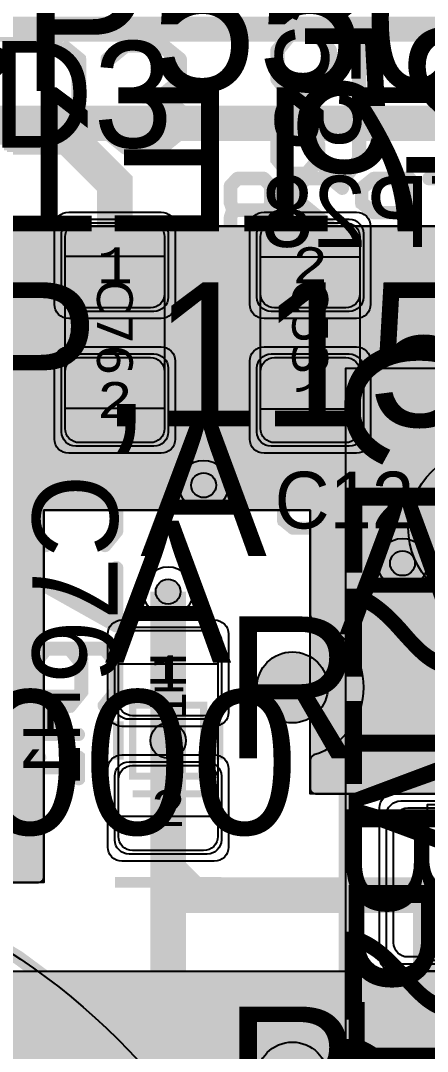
# Model space of a CAD drawing. Extents: x -98 to 119, y -207 to 98.
# Drawn here: x -12.58 to -6.85, y -40.88 to -26.35 of the extents above; entities that cross this region are included whole.
import ezdxf
from ezdxf.enums import TextEntityAlignment as Align

# ---------------------------------------------------------------- set-up
doc = ezdxf.new("R2010")
doc.units = 0
doc.header["$MEASUREMENT"] = 0
for name, color, linetype in [('ASSEMBLY_OUTLINES_BTM', 191, 'CONTINUOUS'), ('ASSEMBLY_OUTLINES_TOP', 102, 'CONTINUOUS'), ('ASSEMBLY_PART_NUMBERS_BTM', 191, 'CONTINUOUS'), ('ASSEMBLY_PART_NUMBERS_TOP', 102, 'CONTINUOUS'), ('ASSEMBLY_REF_DES_BTM', 191, 'CONTINUOUS'), ('ASSEMBLY_REF_DES_TOP', 102, 'CONTINUOUS'), ('BOARD_OUTLINE', 10, 'CONTINUOUS'), ('DRILL_DRAWING', 21, 'CONTINUOUS'), ('GENERATED_SILKSCREEN_BTM', 255, 'CONTINUOUS'), ('GENERATED_SILKSCREEN_TOP', 140, 'CONTINUOUS'), ('MANUFACTURING_OUTLINES', 10, 'CONTINUOUS'), ('MOUNTING_HOLES_LAYER_BOT17', 42, 'CONTINUOUS'), ('MOUNTING_HOLES_LAYER_TOP', 42, 'CONTINUOUS'), ('PART_PADS_SMD_BTM', 230, 'CONTINUOUS'), ('PART_PADS_SMD_TOP', 150, 'CONTINUOUS'), ('PIN_NUMBERS_BTM', 8, 'CONTINUOUS'), ('PIN_NUMBERS_TOP', 8, 'CONTINUOUS'), ('PLACEMENT_OUTLINES_BTM', 222, 'CONTINUOUS'), ('PLACEMENT_OUTLINES_TOP', 130, 'CONTINUOUS'), ('PLANE_DATA_LAYER_BOTTOM', 230, 'CONTINUOUS'), ('PLANE_SHAPES_LAYER_BOTTOM', 230, 'CONTINUOUS'), ('PLANE_SHAPES_LAYER_TOP', 150, 'CONTINUOUS'), ('ROUTE_BORDER', 151, 'CONTINUOUS'), ('SILKSCREEN_OUTLINES_BTM', 211, 'CONTINUOUS'), ('SILKSCREEN_OUTLINES_TOP', 150, 'CONTINUOUS'), ('SILKSCREEN_REF_DES_BTM', 211, 'CONTINUOUS'), ('SILKSCREEN_REF_DES_TOP', 150, 'CONTINUOUS'), ('SOLDERMASK_PADS_BTM', 12, 'CONTINUOUS'), ('SOLDERMASK_PADS_TOP', 180, 'CONTINUOUS'), ('SOLDERPASTE_PADS_BTM', 12, 'CONTINUOUS'), ('SOLDERPASTE_PADS_TOP', 180, 'CONTINUOUS'), ('TRACES_LAYER_BOTTOM', 230, 'CONTINUOUS'), ('TRACES_LAYER_TOP', 150, 'CONTINUOUS'), ('VIA_HOLES_LAYER_BOTTOM', 30, 'CONTINUOUS'), ('VIA_HOLES_LAYER_TOP', 30, 'CONTINUOUS'), ('VIA_PADS_LAYER_BOTTOM', 230, 'CONTINUOUS'), ('VIA_PADS_LAYER_TOP', 150, 'CONTINUOUS')]:
    doc.layers.add(name, color=color, linetype=linetype)
doc.styles.add('COURIER_NEW', font='COUR.TTF')
doc.styles.add('VERDANA', font='verdana.TTF')
doc.styles.add('VERIBEST_GERBER_0', font='txt')

msp = doc.modelspace()

# ---------------------------------------------------------------- hatches: boundary and pattern name
at = {"layer": 'ASSEMBLY_OUTLINES_BTM'}
h = msp.add_hatch(color=256, dxfattribs=at)
edge = h.paths.add_edge_path()
edge.add_arc((-10.5, -36.5), 0.25, 0, 360)
at = {"layer": 'MOUNTING_HOLES_LAYER_BOT17'}
h = msp.add_hatch(color=256, dxfattribs=at)
edge = h.paths.add_edge_path()
edge.add_arc((-8.75, -35.75), 0.5, 0, 360)
h = msp.add_hatch(color=256, dxfattribs=at)
edge = h.paths.add_edge_path()
edge.add_arc((-8.75, -41.25), 0.5, 0, 360)
at = {"layer": 'MOUNTING_HOLES_LAYER_TOP'}
h = msp.add_hatch(color=256, dxfattribs=at)
edge = h.paths.add_edge_path()
edge.add_arc((-8.75, -35.75), 0.5, 0, 360)
h = msp.add_hatch(color=256, dxfattribs=at)
edge = h.paths.add_edge_path()
edge.add_arc((-8.75, -41.25), 0.5, 0, 360)
at = {"layer": 'PLANE_DATA_LAYER_BOTTOM'}
h = msp.add_hatch(color=256, dxfattribs=at)
h.paths.add_polyline_path([(-96.5, 0, -1), (96.5, 0, -1)], flags=0)
h.paths.add_polyline_path([(92.251979, -7.43598, 0.726988162), (92.479659, -3.637852, -0.308609791), (92.431259, -3.566904, -0.009635255), (92.431316, -3.563968, 0.009635011), (92.5, -0.000006), (92.5, 0.000001, 0.053325255), (90.407665, 19.562826, -0.053326925), (90.405941, 19.578942), (90.405941, 19.578943, -0.238217909), (90.436919, 19.640273, 0.661755037), (89.584154, 23.221888, -0.295297583), (89.523137, 23.277841, 0.022401018), (87.08146, 31.194059, -0.086206302), (87.076996, 31.219756), (87.076996, 31.219757, -0.210183909), (87.101696, 31.275919, 0.679382507), (85.774921, 34.749845, -0.301864993), (85.705267, 34.797373, 0.047915829), (77.514669, 50.475005, -0.145307444), (77.502324, 50.516585, -0.123988701), (77.511414, 50.552678, 0.606608991), (75.516892, 53.486368, -0.274238992), (75.44586, 53.517962, 0.021523084), (70.565432, 59.806101, -0.177595235), (70.547363, 59.855368), (70.547363, 59.855369, -0.111833303), (70.5548, 59.888203, 0.661755452), (68.116894, 62.64715, -0.295297373), (68.036725, 62.667806, 0.05833458), (51.722715, 76.687749, -0.249337829), (51.689123, 76.750923), (51.689123, 76.750924, -0.060759886), (51.691357, 76.76924, 0.714966399), (48.509213, 78.818582, -0.314871124), (48.42205, 78.81342, 0.022806677), (41.042088, 82.896302, -0.285136953), (40.999698, 82.964591), (40.999698, 82.964596, -0.004247023), (40.999709, 82.965891, 0.647046608), (37.697353, 84.5176, -0.289754858), (37.616734, 84.505806, 0.052943541), (19.031563, 90.52099, -0.30833592), (18.972104, 90.582877, 0.696982245), (15.284156, 91.27756, -0.308339612), (15.206255, 91.241547, 0.022370691), (6.993138, 92.235275, -0.315204372), (6.925536, 92.290658, 0.715888063), (3.14462, 92.496703, -0.315205261), (3.0714, 92.448994, 0.063468058), (-20.215283, 90.264015, -0.320142253), (-20.296827, 90.298428, 0.72963938), (-23.995319, 89.386755, -0.320144031), (-24.051528, 89.318386, 0.018663537), (-30.645576, 87.275991, -0.309865735), (-30.72878, 87.298418, 0.701170836), (-34.249879, 85.978007, -0.002752694), (-34.249874, 85.977168, -0.30685575), (-34.29782, 85.9064, 0.04916641), (-50.410548, 77.556603, -0.32354836), (-50.499711, 77.561018, 0.739212756), (-53.660594, 75.408706, -0.075169868), (-53.657188, 75.386179), (-53.657188, 75.386178, -0.242479425), (-53.68916, 75.324127, 0.019967737), (-59.527063, 70.80098, -0.298487087), (-59.610009, 70.791065, 0.556724412), (-62.5, 69), (-62.5, 68.999999, 0.082708518), (-62.392031, 68.351756, -0.298487573), (-62.412702, 68.270818, 0.067186589), (-78.279974, 49.27977, -0.277817809), (-78.350169, 49.24438, 0.436350868), (-80.5, 47.25), (-80.5, 47.249999, 0.141466326), (-80.192238, 46.184011, -0.141465884), (-80.180512, 46.143397), (-80.180512, 46.143396, -0.131190735), (-80.190652, 46.105416, 0.019294819), (-83.506407, 39.786053, -0.312206796), (-83.581614, 39.742899, 0.439123468), (-85.75, 37.75, 0.204829615), (-85.131688, 36.303992, -0.204830708), (-85.10813, 36.248899), (-85.10813, 36.248898, -0.100919006), (-85.114214, 36.219062, 0.048097759), (-90.466303, 19.289839, -0.314870423), (-90.530154, 19.230281, 0.714965653), (-91.24073, 15.512631, -0.269378312), (-91.202277, 15.446437), (-91.202277, 15.446436, -0.041929831), (-91.203345, 15.433723, 0.018841331), (-92.106444, 8.523669, -0.32827121), (-92.166453, 8.456161, 0.354028014), (-93.75, 6.5), (-93.75, 6.499999, 0.314708299), (-92.438077, 4.622088, -0.31470689), (-92.388093, 4.55054), (-92.388093, 4.550537, -0.012285748), (-92.388185, 4.546794, 0.012294179), (-92.5, 0.00001), (-92.5, -0.000004, 0.052933393), (-90.438132, -19.421494, -0.329408644), (-90.475468, -19.504015, 0.27173254), (-91.5, -21.25, 0.401597711), (-89.586502, -23.248128, -0.329404507), (-89.516056, -23.305059, 0.021307354), (-87.207653, -30.839509, -0.322177334), (-87.232533, -30.924924, 0.230665932), (-88, -32.499999), (-88, -32.5, 0.431495031), (-85.882787, -34.496562, -0.3221788), (-85.807634, -34.544174, 0.048016175), (-77.643233, -50.277018, -0.303878783), (-77.644537, -50.3618, 0.152518996), (-78, -51.499999), (-78, -51.5, 0.481982915), (-75.552374, -53.449264, -0.303883418), (-75.473145, -53.479475, 0.021991255), (-70.483925, -59.90214, -0.318621499), (-70.47622, -59.989968, 0.725399056), (-67.952631, -62.834176, -0.318624212), (-67.866344, -62.852281, 0.062392529), (-50.265124, -77.650932, -0.254356234), (-50.230332, -77.714899), (-50.230332, -77.7149, -0.034453173), (-50.231054, -77.725364, 0.034451935), (-50.25, -78), (-50.25, -78.000001, 0.603308224), (-47.119729, -79.649997, -0.291362646), (-47.037917, -79.64725, 0.02294124), (-39.54278, -83.621879, -0.290012797), (-39.499155, -83.690765), (-39.499155, -83.690766, -0.007130353), (-39.499186, -83.692939, 0.007132964), (-39.5, -83.749994), (-39.5, -83.75, 0.658082965), (-36.126004, -85.203319, -0.297762979), (-36.043963, -85.188513, 0.049016344), (-18.771876, -90.575199, -0.301861306), (-18.712566, -90.635139, 0.679381768), (-15.056336, -91.31372, -0.301864385), (-14.979467, -91.279054, 0.021749122), (-6.993138, -92.235275, -0.315204372), (-6.925536, -92.290658, 0.715888063), (-3.14462, -92.496703, -0.315205261), (-3.0714, -92.448994, 0.06250827), (19.869968, -90.340657, -0.345566403), (19.954737, -90.381493, 0.794356815), (23.75, -89.500001), (23.75, -89.499973, 0.005086864), (23.749586, -89.459281, -0.345588489), (23.806159, -89.384097, 0.021469451), (31.383958, -87.013201, -0.314446926), (31.468175, -87.035889, 0.700130836), (35, -85.75), (35, -85.749988, 0.009099261), (34.998675, -85.677212, -0.009057228), (34.998625, -85.674452), (34.998625, -85.674439, -0.304472205), (35.045955, -85.60392, 0.047985464), (50.721249, -77.353765, -0.31444166), (50.808431, -77.356288, 0.616218308), (54, -75.75), (54, -75.749999, 0.067758174), (53.927211, -75.215343, -0.067753523), (53.924438, -75.194974), (53.924438, -75.194973, -0.241537288), (53.95619, -75.13308, 0.022365821), (60.452055, -70.01285, -0.313111549), (60.538488, -70.003709, 0.710095351), (63.344013, -67.475653, -0.099717589), (63.33807, -67.446151), (63.33807, -67.44615, -0.206928064), (63.362073, -67.390635, 0.058205552), (77.187807, -50.973449, -0.317486674), (77.269693, -50.94147, 0.722224143), (79.294241, -47.729048, -0.173873661), (79.276877, -47.680625, -0.136094565), (79.287761, -47.641379, 0.020523482), (82.926938, -40.980152, -0.353003204), (83.013777, -40.939997, 0.48811211), (85.5, -39), (85.5, -38.999999, 0.240073604), (84.675602, -37.381988, -0.240072951), (84.644192, -37.320342), (84.644192, -37.320341, -0.104105615), (84.650658, -37.289623, 0.050546739), (90.411157, -19.546683, -0.32146983), (90.476988, -19.487077, 0.38127918), (92.25, -17.5, 0.275143701), (91.203224, -15.741772, -0.275142487), (91.163342, -15.674784), (91.163342, -15.674783, -0.042554947), (91.164442, -15.661882, 0.022235783), (92.195155, -7.50356, -0.319196338)], flags=0)
msp.add_hatch(color=256, dxfattribs=at).paths.add_polyline_path([(18.5, -29.3262, 0.414213562), (18.4238, -29.25), (-0.95317, -29.250001, 0.362540638), (-1.028145, -29.31259, -0.747149541), (-4.365037, -29.673911, 0.557433681), (-4.49304, -29.653461, -0.586419781), (-6.202958, -29.303104, 0.326635219), (-6.275573, -29.250001), (-21.46844, -29.250002, 0.198913366), (-21.522322, -29.27232), (-23.72768, -31.477678, 0.198909956), (-23.749998, -31.531559), (-23.749998, -31.53156), (-23.75, -33.1738, 0.414213562), (-23.6738, -33.25), (-21.250008, -33.25, -0.414213562), (-21.25, -33.250008), (-21.25, -38.4238, 0.414213562), (-21.1738, -38.5), (-12.3262, -38.5, 0.414213562), (-12.25, -38.4238), (-12.25, -33.250008, -0.414213562), (-12.249992, -33.25), (-8.500008, -33.25, -0.414213562), (-8.5, -33.250008), (-8.5, -34.724427, 0.326636149), (-8.446896, -34.797042, -0.326637219), (-7.75, -35.749999), (-7.75, -35.75), (-7.75, -35.750001, -0.326637219), (-8.446896, -36.702958, 0.326636149), (-8.5, -36.775573), (-8.5, -37.1738, 0.414213562), (-8.4238, -37.25), (-1.5762, -37.25, 0.414213562), (-1.5, -37.1738), (-1.5, -32.63867), (-1.5, -32.638669, 0.198909956), (-1.522318, -32.584788), (-1.603313, -32.503793, 0.138572885), (-1.639481, -32.483563, -0.347051128), (-2.1, -31.900001), (-2.1, -31.9, -0.381511378), (-1.567613, -31.303822, 0.381510988), (-1.5, -31.228107), (-1.5, -31.000008, -0.414213562), (-1.499992, -31), (18.4238, -31, 0.414213562), (18.5, -30.9238)], flags=0)
h = msp.add_hatch(color=256, dxfattribs=at)
h.paths.add_polyline_path([(-2.75, -45.1738, -0.414213562), (-2.8262, -45.25), (-22.1738, -45.25, -0.414213562), (-22.25, -45.1738), (-22.25, -40.500008, 0.414213562), (-22.250008, -40.5), (-33.1738, -40.5, -0.414213562), (-33.25, -40.4238), (-33.25, -38.250008, 0.414213562), (-33.250008, -38.25), (-36.6738, -38.25, -0.414213562), (-36.75, -38.1738), (-36.75, -33.0762, -0.414213562), (-36.6738, -33), (-27.8262, -33, -0.414213562), (-27.75, -33.0762), (-27.75, -39.749992, 0.414213562), (-27.749992, -39.75), (-19.25, -39.750001), (-9.75, -39.750002), (-4.28156, -39.750002, -0.198913366), (-4.227678, -39.77232), (-2.772318, -41.22768, -0.198909956), (-2.75, -41.281561)], flags=0)
h.paths.add_polyline_path([(-34.15, -36.5, 0.414213562), (-33.25, -35.6), (-33.25, -34.4, 0.414213562), (-34.15, -33.5), (-35.35, -33.5, 0.414213562), (-36.25, -34.4), (-36.25, -35.6, 0.414213562), (-35.35, -36.5)], flags=0)
h.paths.add_polyline_path([(-17.15, -45, 0.414213562), (-16.25, -44.1), (-16.25, -42.9, 0.414213562), (-17.15, -42), (-18.35, -42, 0.414213562), (-19.25, -42.9), (-19.25, -44.1, 0.414213562), (-18.35, -45)], flags=0)
h.paths.add_polyline_path([(-9.75, -41.25, -1), (-7.75, -41.25, -1)], flags=0)
h.paths.add_polyline_path([(-6.71, -41.71, -1), (-3.61, -41.71, -1)], flags=0)
at = {"layer": 'PLANE_SHAPES_LAYER_BOTTOM'}
h = msp.add_hatch(color=256, dxfattribs=at)
h.paths.add_polyline_path([(-96.5, 0, -1), (96.5, 0, -1)], flags=0)
h.paths.add_polyline_path([(-92.5, 0, -1), (92.5, 0, -1)], flags=0)
for points in [[(18.5, -31), (-1.5, -31), (-1.5, -37.25), (-8.5, -37.25), (-8.5, -33.25), (-12.25, -33.25), (-12.25, -38.5), (-21.25, -38.5), (-21.25, -33.25), (-23.75, -33.25), (-23.75, -31.5), (-21.5, -29.25), (18.5, -29.25)], [(-2.75, -45.25), (-22.25, -45.25), (-22.25, -39.75), (-4.25, -39.75), (-2.75, -41.25)]]:
    msp.add_hatch(color=256, dxfattribs=at).paths.add_polyline_path(points, flags=0)
at = {"layer": 'PLANE_SHAPES_LAYER_TOP'}
h = msp.add_hatch(color=256, dxfattribs=at)
h.paths.add_polyline_path([(-96.31345, 0, -1), (96.81345, 0, -1)], flags=0)
h.paths.add_polyline_path([(-92.25, 0, -1), (92.75, 0, -1)], flags=0)
at = {"layer": 'VIA_HOLES_LAYER_BOTTOM'}
h = msp.add_hatch(color=256, dxfattribs=at)
edge = h.paths.add_edge_path()
edge.add_arc((-10, -32.9), 0.175, 0, 360)
h = msp.add_hatch(color=256, dxfattribs=at)
edge = h.paths.add_edge_path()
edge.add_arc((-7.2, -34), 0.175, 0, 360)
h = msp.add_hatch(color=256, dxfattribs=at)
edge = h.paths.add_edge_path()
edge.add_arc((-10.5, -34.4), 0.175, 0, 360)
at = {"layer": 'VIA_HOLES_LAYER_TOP'}
h = msp.add_hatch(color=256, dxfattribs=at)
edge = h.paths.add_edge_path()
edge.add_arc((-10, -32.9), 0.175, 0, 360)
h = msp.add_hatch(color=256, dxfattribs=at)
edge = h.paths.add_edge_path()
edge.add_arc((-7.2, -34), 0.175, 0, 360)
h = msp.add_hatch(color=256, dxfattribs=at)
edge = h.paths.add_edge_path()
edge.add_arc((-10.5, -34.4), 0.175, 0, 360)

# ---------------------------------------------------------------- linework, layer by layer
at = {"layer": 'ASSEMBLY_OUTLINES_BTM'}
for points, const_width in [([(-8, -57.25), (-8, -31.25), (18, -31.25), (18, -57.25)], 0.2), ([(-11, -37), (-11, -36), (-10, -36), (-10, -37)], 0.1)]:
    msp.add_lwpolyline(points, close=True, dxfattribs=dict(at, const_width=const_width))
msp.add_lwpolyline([(-11.2, -37.57), (-11.2, -35.42), (-9.8, -35.42), (-9.8, -37.57)], close=True, dxfattribs=at)
at = {"layer": 'ASSEMBLY_OUTLINES_BTM', "const_width": 0.1}
msp.add_lwpolyline([(-11, -37.25), (-10, -37.25)], dxfattribs=at)
at = {"layer": 'ASSEMBLY_OUTLINES_BTM', "const_width": 0.2}
msp.add_lwpolyline([(-27, -47.25, -1), (-8.5, -47.25, -1)], format="xyb", close=True, dxfattribs=at)
at = {"layer": 'ASSEMBLY_OUTLINES_BTM'}
for centre, radius in [((-6, -33.5), 1.118034), ((-10.5, -36.5), 0.25)]:
    msp.add_circle(centre, radius, dxfattribs=at)
at = {"layer": 'ASSEMBLY_OUTLINES_TOP'}
for points in [[(-11.95, -31.82), (-11.95, -29.67), (-10.55, -29.67), (-10.55, -31.82)], [(-9.2, -31.83), (-9.2, -29.68), (-7.8, -29.68), (-7.8, -31.83)], [(-6.85, -39.6), (-6.85, -37.4), (-1.65, -37.4), (-1.65, -39.6)]]:
    msp.add_lwpolyline(points, close=True, dxfattribs=at)
at = {"layer": 'BOARD_OUTLINE', "const_width": 0.1}
msp.add_lwpolyline([(-97.5, 0, -1), (97.5, 0, -1)], format="xyb", close=True, dxfattribs=at)
at = {"layer": 'GENERATED_SILKSCREEN_BTM', "const_width": 0.15}
for points in [[(-9.6405, -28.926), (-9.6085, -29.022), (-9.6405, -29.118), (-9.6405, -29.121), (-9.6415, -29.125), (-9.6415, -29.434), (-9.6415, -29.437), (-9.6405, -29.44), (-9.6395, -29.444), (-9.6355, -29.448), (-9.5355, -29.551), (-9.5305, -29.555), (-9.5255, -29.556), (-9.5215, -29.557), (-9.1545, -29.557), (-9.1515, -29.557), (-9.1485, -29.556), (-9.1445, -29.555), (-9.1405, -29.551), (-9.0405, -29.448), (-9.0355, -29.444), (-9.0345, -29.44), (-9.0345, -29.434), (-9.0345, -29.125), (-9.0345, -29.121), (-9.0345, -29.119), (-9.0355, -29.118), (-9.0675, -29.022), (-9.0355, -28.926), (-9.0345, -28.925), (-9.0345, -28.919), (-9.0345, -28.679), (-9.0345, -28.675), (-9.0355, -28.67), (-9.0405, -28.665), (-9.1405, -28.562), (-9.1445, -28.559), (-9.1485, -28.558), (-9.1515, -28.557), (-9.1545, -28.557), (-9.5215, -28.557), (-9.5255, -28.558), (-9.5305, -28.559), (-9.5355, -28.562), (-9.6355, -28.665), (-9.6395, -28.671), (-9.6405, -28.675), (-9.6415, -28.679), (-9.6415, -28.919), (-9.6415, -28.923), (-9.6405, -28.925), (-9.6405, -28.926)], [(-9.0745, -28.69), (-9.0745, -28.917), (-9.1015, -29.003), (-9.5725, -29.003), (-9.6015, -28.917), (-9.6015, -28.69), (-9.5125, -28.598), (-9.1645, -28.598), (-9.0745, -28.69)], [(-8.5635, -28.561), (-8.7315, -28.698), (-8.7345, -28.703), (-8.7355, -28.707), (-8.7375, -28.71), (-8.7385, -28.714), (-8.7385, -28.851), (-8.7375, -28.855), (-8.7355, -28.861), (-8.7345, -28.866), (-8.7315, -28.868), (-8.0655, -29.409), (-8.0655, -29.516), (-8.7185, -29.516), (-8.7255, -29.518), (-8.7315, -29.522), (-8.7345, -29.529), (-8.7355, -29.537), (-8.7345, -29.544), (-8.7315, -29.551), (-8.7255, -29.555), (-8.7185, -29.557), (-8.0445, -29.557), (-8.0365, -29.555), (-8.0315, -29.55), (-8.0265, -29.545), (-8.0245, -29.537), (-8.0245, -29.4), (-8.0255, -29.397), (-8.0275, -29.39), (-8.0295, -29.387), (-8.0305, -29.385), (-8.0335, -29.383), (-8.6985, -28.841), (-8.6985, -28.724), (-8.5425, -28.598), (-8.2195, -28.598), (-8.0565, -28.731), (-8.0495, -28.733), (-8.0425, -28.732), (-8.0365, -28.729), (-8.0315, -28.723), (-8.0285, -28.717), (-8.0275, -28.71), (-8.0285, -28.703), (-8.0305, -28.7), (-8.0335, -28.698), (-8.2015, -28.561), (-8.2055, -28.56), (-8.2075, -28.559), (-8.2095, -28.558), (-8.2135, -28.557), (-8.5505, -28.557), (-8.5545, -28.558), (-8.5565, -28.559), (-8.5595, -28.56), (-8.5635, -28.561)], [(-7.7875, -28.937), (-7.7905, -28.935), (-7.7915, -28.93), (-7.7935, -28.925), (-7.7945, -28.92), (-7.7945, -28.714), (-7.7935, -28.709), (-7.7915, -28.706), (-7.7915, -28.703), (-7.7905, -28.702), (-7.7885, -28.701), (-7.7875, -28.699), (-7.6175, -28.561), (-7.6125, -28.559), (-7.6085, -28.558), (-7.6045, -28.557), (-7.1005, -28.557), (-7.0915, -28.559), (-7.0855, -28.564), (-7.0805, -28.57), (-7.0785, -28.577), (-7.0785, -29.537), (-7.0805, -29.545), (-7.0855, -29.55), (-7.0915, -29.553), (-7.0985, -29.554), (-7.1065, -29.553), (-7.1135, -29.55), (-7.1185, -29.545), (-7.1205, -29.537), (-7.1205, -29.077), (-7.6045, -29.077), (-7.6115, -29.076), (-7.6135, -29.075), (-7.6155, -29.075), (-7.6175, -29.074), (-7.7875, -28.937)], [(-7.1205, -28.598), (-7.5985, -28.598), (-7.7545, -28.724), (-7.7545, -28.91), (-7.5985, -29.037), (-7.1205, -29.037), (-7.1205, -28.598)], [(-6.5115, -28.598), (-6.8285, -28.598), (-6.8355, -28.596), (-6.8415, -28.592), (-6.8445, -28.585), (-6.8455, -28.578), (-6.8445, -28.57), (-6.8415, -28.563), (-6.8355, -28.558), (-6.8285, -28.557), (-6.1535, -28.557)], [(-9.0745, -29.129), (-9.0745, -29.425), (-9.1645, -29.516), (-9.5125, -29.516), (-9.6015, -29.425), (-9.6015, -29.129), (-9.5725, -29.043), (-9.1015, -29.043), (-9.0745, -29.129)], [(-11.7592, -35.8576), (-11.7528, -35.8592), (-11.7488, -35.8632), (-11.7464, -35.868), (-11.7456, -35.8736), (-11.7464, -35.88), (-11.7488, -35.8856), (-11.7528, -35.8896), (-11.7592, -35.8912), (-12.1272, -35.8912), (-12.1272, -36.3976), (-11.7592, -36.3976), (-11.7528, -36.3984), (-11.7488, -36.4024), (-11.7464, -36.408), (-11.7456, -36.4136), (-11.7464, -36.4192), (-11.7488, -36.424), (-11.7528, -36.428), (-11.7592, -36.4296), (-12.5272, -36.4296), (-12.5328, -36.428), (-12.5376, -36.424), (-12.54, -36.4192), (-12.5408, -36.4136), (-12.54, -36.408), (-12.5376, -36.4024), (-12.5328, -36.3984), (-12.5272, -36.3976), (-12.1592, -36.3976), (-12.1592, -35.8912), (-12.5272, -35.8912), (-12.5328, -35.8896), (-12.5376, -35.8856), (-12.54, -35.88), (-12.5408, -35.8736), (-12.54, -35.868), (-12.5376, -35.8632), (-12.5328, -35.8592), (-12.5272, -35.8576), (-11.7592, -35.8576)], [(-11.776, -36.7296), (-11.7744, -36.7232), (-11.7712, -36.72), (-11.7656, -36.7176), (-11.7592, -36.7168), (-11.7536, -36.7176), (-11.748, -36.72), (-11.744, -36.7232), (-11.7432, -36.7296), (-11.7432, -37.0416), (-11.744, -37.0472), (-11.748, -37.052), (-11.7536, -37.0544), (-11.7592, -37.0552), (-11.7656, -37.0544), (-11.7712, -37.052), (-11.7744, -37.0472), (-11.776, -37.0416), (-11.776, -36.9008), (-12.5272, -36.9008), (-12.5328, -36.9), (-12.5368, -36.8976), (-12.5392, -36.8936), (-12.54, -36.888), (-12.5408, -36.884), (-12.5408, -36.88), (-12.5392, -36.8768), (-12.536, -36.8736), (-12.3168, -36.7176), (-12.3112, -36.7152), (-12.3056, -36.7152), (-12.3008, -36.7176), (-12.2968, -36.7216), (-12.2936, -36.7264), (-12.292, -36.732), (-12.292, -36.7352), (-12.2936, -36.7376), (-12.2952, -36.74), (-12.2976, -36.7416), (-12.4768, -36.8696), (-11.776, -36.8696), (-11.776, -36.7296)], [(-11.25, -38.5), (-9.75, -38.5)]]:
    msp.add_lwpolyline(points, dxfattribs=at)
msp.add_lwpolyline([(-8, -57.25), (-8, -31.25), (18, -31.25), (18, -57.25)], close=True, dxfattribs=at)
for points in [[(-11.199995, -36.769508, 0.000011097), (-11.200005, -36.769515), (-11.200005, -36.230485, 0.000011097), (-11.199995, -36.230492), (-11.199995, -36.769508)], [(-9.799995, -36.769515, 0.000011097), (-9.800005, -36.769508), (-9.800005, -36.230492, 0.000011097), (-9.799995, -36.230485), (-9.799995, -36.769515)], [(-8.499995, -47.25, -2.162883859), (-19.237352, -38.120357, 0.000468116), (-19.236565, -38.120239, 14.885662124), (-16.763039, -38.052809, 0.000008979), (-16.763026, -38.052801, -0.383237831), (-8.499995, -47.25)]]:
    msp.add_lwpolyline(points, format="xyb", dxfattribs=at)
at = {"layer": 'GENERATED_SILKSCREEN_TOP', "const_width": 0.15}
for points in [[(-8.198, -26.7698), (-8.1992, -26.765), (-8.2004, -26.7614), (-8.2028, -26.7566), (-8.3348, -26.5934), (-7.8344, -26.5934), (-7.8344, -27.377), (-7.832, -27.3854), (-7.8272, -27.3926), (-7.8188, -27.3962), (-7.8104, -27.3974), (-7.8008, -27.3962), (-7.7924, -27.3926), (-7.7876, -27.3854), (-7.7852, -27.377), (-7.7852, -26.567), (-7.7876, -26.5586), (-7.7936, -26.5526), (-7.7996, -26.5454), (-7.8092, -26.543), (-8.3864, -26.543), (-8.3948, -26.5442), (-8.4008, -26.5478), (-8.4044, -26.5526), (-8.4068, -26.561), (-8.4092, -26.567), (-8.4104, -26.5718), (-8.4092, -26.5778), (-8.4056, -26.5826), (-8.246, -26.7782), (-8.246, -27.1658), (-8.3984, -27.353), (-8.7848, -27.353), (-8.9348, -27.1658), (-8.9348, -26.7782), (-8.7764, -26.5826), (-8.7728, -26.5742), (-8.7728, -26.567), (-8.7776, -26.5598), (-8.7836, -26.5526), (-8.792, -26.5478), (-8.8004, -26.5466), (-8.8052, -26.5466), (-8.8088, -26.5478), (-8.8148, -26.5538), (-8.9804, -26.7566), (-8.9828, -26.7602), (-8.9828, -26.765), (-8.9852, -26.7698), (-8.9852, -27.1742), (-8.9852, -27.1778), (-8.984, -27.179), (-8.984, -27.1802), (-8.9828, -27.1826), (-8.9828, -27.185), (-8.9804, -27.1898), (-8.8148, -27.3926), (-8.8112, -27.3962), (-8.8088, -27.3974), (-8.8016, -27.3998), (-8.7968, -27.401), (-8.3864, -27.401), (-8.3804, -27.3998), (-8.3744, -27.3974), (-8.372, -27.3974), (-8.3708, -27.3962), (-8.3684, -27.3938), (-8.366, -27.3926), (-8.2028, -27.1898), (-8.2004, -27.1838), (-8.1992, -27.1802), (-8.198, -27.1742), (-8.198, -26.7698)], [(-11.9905, -26.6715), (-11.998, -26.6685), (-12.004, -26.667), (-12.01, -26.6655), (-12.769, -26.6655)], [(-12.769, -28.1655), (-12.01, -28.1655), (-12.004, -28.1655), (-12.001, -28.164), (-11.998, -28.1625), (-11.9905, -28.1595), (-11.737, -27.954), (-11.7325, -27.948), (-11.731, -27.945), (-11.728, -27.9375), (-11.7265, -27.93), (-11.7265, -26.901), (-11.728, -26.8935), (-11.731, -26.889), (-11.731, -26.8845), (-11.7325, -26.883), (-11.7355, -26.8815), (-11.737, -26.8785), (-11.9905, -26.6715)], [(-12.736, -26.727), (-12.0205, -26.727), (-11.7865, -26.916), (-11.7865, -27.915), (-12.0205, -28.104), (-12.736, -28.104), (-12.736, -26.727)], [(-11.1145, -28.1595), (-11.368, -27.954), (-11.3755, -27.9465), (-11.377, -27.9375), (-11.3755, -27.927), (-11.3695, -27.9165), (-11.362, -27.909), (-11.353, -27.903), (-11.3425, -27.9015), (-11.332, -27.9045), (-11.0875, -28.104), (-10.603, -28.104), (-10.369, -27.915), (-10.369, -27.636), (-10.6, -27.4455), (-10.849, -27.4455), (-10.861, -27.4425), (-10.8685, -27.4365), (-10.873, -27.426), (-10.8745, -27.4155), (-10.873, -27.405), (-10.8685, -27.396), (-10.861, -27.3885), (-10.849, -27.3855), (-10.6, -27.3855), (-10.369, -27.195), (-10.369, -26.916), (-10.603, -26.727), (-11.0875, -26.727), (-11.332, -26.9265), (-11.3425, -26.9295), (-11.353, -26.928), (-11.362, -26.9235), (-11.3695, -26.9145), (-11.3755, -26.9055), (-11.377, -26.895), (-11.3755, -26.8845), (-11.368, -26.877), (-11.1145, -26.6715), (-11.11, -26.67), (-11.1055, -26.6685), (-11.104, -26.667), (-11.098, -26.6655), (-10.5925, -26.6655), (-10.585, -26.667), (-10.582, -26.6685), (-10.5775, -26.67), (-10.573, -26.6715), (-10.3195, -26.877), (-10.315, -26.8845), (-10.3135, -26.8905), (-10.3105, -26.895), (-10.309, -26.901), (-10.309, -27.21), (-10.3105, -27.2145), (-10.3135, -27.225), (-10.315, -27.2325), (-10.3195, -27.2355), (-10.54, -27.4155), (-10.3195, -27.5955), (-10.318, -27.5985), (-10.315, -27.6015), (-10.3135, -27.603), (-10.3135, -27.606), (-10.3105, -27.6165), (-10.309, -27.621), (-10.309, -27.93), (-10.3105, -27.9375), (-10.3135, -27.9435), (-10.315, -27.9495), (-10.3195, -27.954), (-10.573, -28.1595), (-10.579, -28.1625), (-10.5805, -28.164), (-10.585, -28.164), (-10.5865, -28.1655), (-10.588, -28.1655), (-10.5925, -28.1655), (-11.098, -28.1655), (-11.104, -28.164), (-11.11, -28.1625), (-11.1145, -28.1595)], [(-8.9804, -27.8906), (-8.816, -27.6878), (-8.81, -27.6818), (-8.8064, -27.6806), (-8.8028, -27.6806), (-8.7944, -27.6818), (-8.786, -27.6866), (-8.7788, -27.6926), (-8.7752, -27.6998), (-8.774, -27.7082), (-8.7764, -27.7166), (-8.936, -27.9122), (-8.936, -28.2998), (-8.7848, -28.487), (-8.5616, -28.487), (-8.4092, -28.3022), (-8.4092, -28.103), (-8.4068, -28.0934), (-8.402, -28.0874), (-8.3936, -28.0838), (-8.3852, -28.0826), (-8.3768, -28.0838), (-8.3684, -28.0874), (-8.3636, -28.0934), (-8.3612, -28.103), (-8.3612, -28.3022), (-8.2088, -28.487), (-7.9856, -28.487), (-7.8344, -28.2998), (-7.8344, -27.9122), (-7.994, -27.7166), (-7.9964, -27.7082), (-7.9952, -27.6998), (-7.9916, -27.6926), (-7.9844, -27.6866), (-7.976, -27.6818), (-7.9676, -27.6806), (-7.964, -27.6806), (-7.9604, -27.6818), (-7.9544, -27.6878), (-7.79, -27.8906), (-7.7888, -27.8942), (-7.7876, -27.8978), (-7.7864, -27.899), (-7.7852, -27.9038), (-7.7852, -28.3082), (-7.7864, -28.3142), (-7.7876, -28.3166), (-7.7888, -28.3202), (-7.79, -28.3238), (-7.9544, -28.5266), (-7.9592, -28.5302), (-7.9652, -28.5314), (-7.9688, -28.5338), (-7.9736, -28.535), (-8.2208, -28.535), (-8.2244, -28.5338), (-8.2328, -28.5314), (-8.2376, -28.5302), (-8.2412, -28.5266), (-8.3852, -28.3502), (-8.5292, -28.5266), (-8.5316, -28.5278), (-8.534, -28.5302), (-8.5352, -28.5314), (-8.5376, -28.5314), (-8.546, -28.5338), (-8.5496, -28.535), (-8.7968, -28.535), (-8.8028, -28.5338), (-8.8076, -28.5314), (-8.8124, -28.5302), (-8.816, -28.5266), (-8.9804, -28.3238), (-8.9828, -28.319), (-8.984, -28.3178), (-8.984, -28.3142), (-8.984, -28.313), (-8.9852, -28.3118), (-8.9852, -28.3082), (-8.9852, -27.9038), (-8.984, -27.899), (-8.9828, -27.8942), (-8.9804, -27.8906)], [(-8.7504, -33.5204), (-8.8848, -33.4108), (-8.8888, -33.4084), (-8.8896, -33.4052), (-8.8912, -33.402), (-8.892, -33.398), (-8.892, -32.8492), (-8.8912, -32.8452), (-8.8896, -32.842), (-8.888, -32.8404), (-8.8872, -32.8388), (-8.8856, -32.8364), (-8.7504, -32.7268), (-8.748, -32.726), (-8.7456, -32.7252), (-8.7448, -32.7244), (-8.7416, -32.7236), (-8.472, -32.7236), (-8.468, -32.7244), (-8.4664, -32.7252), (-8.464, -32.726), (-8.4616, -32.7268), (-8.3264, -32.8364), (-8.3232, -32.8404), (-8.3216, -32.8468), (-8.3224, -32.8516), (-8.324, -32.8556), (-8.3264, -32.8588), (-8.3304, -32.862), (-8.3344, -32.8644), (-8.3384, -32.8652), (-8.3424, -32.8652), (-8.3456, -32.8628), (-8.4776, -32.7564), (-8.736, -32.7564), (-8.8592, -32.8572), (-8.8592, -33.39), (-8.736, -33.4908), (-8.4776, -33.4908), (-8.3456, -33.3844), (-8.3424, -33.3828), (-8.3384, -33.382), (-8.3344, -33.3828), (-8.3304, -33.3852), (-8.3264, -33.3884), (-8.324, -33.3924), (-8.3224, -33.3972), (-8.3216, -33.402), (-8.3232, -33.4068), (-8.3264, -33.4108), (-8.4616, -33.5204), (-8.4648, -33.522), (-8.4656, -33.5228), (-8.468, -33.5228), (-8.4688, -33.5236), (-8.4696, -33.5236), (-8.472, -33.5236), (-8.7416, -33.5236), (-8.7448, -33.5228), (-8.748, -33.522), (-8.7504, -33.5204)], [(-8.0224, -33.4908), (-8.0288, -33.4924), (-8.032, -33.4956), (-8.0344, -33.5012), (-8.0352, -33.5076), (-8.0344, -33.5132), (-8.032, -33.5188), (-8.0288, -33.5228), (-8.0224, -33.5236), (-7.7104, -33.5236), (-7.7048, -33.5228), (-7.7, -33.5188), (-7.6976, -33.5132), (-7.6968, -33.5076), (-7.6976, -33.5012), (-7.7, -33.4956), (-7.7048, -33.4924), (-7.7104, -33.4908), (-7.8512, -33.4908), (-7.8512, -32.7396), (-7.852, -32.734), (-7.8544, -32.73), (-7.8584, -32.7276), (-7.864, -32.7268), (-7.868, -32.726), (-7.872, -32.726), (-7.8752, -32.7276), (-7.8784, -32.7308), (-8.0344, -32.95), (-8.0368, -32.9556), (-8.0368, -32.9612), (-8.0344, -32.966), (-8.0304, -32.97), (-8.0256, -32.9732), (-8.02, -32.9748), (-8.0168, -32.9748), (-8.0144, -32.974), (-8.0104, -32.9692), (-7.8824, -32.79), (-7.8824, -33.4908), (-8.0224, -33.4908)], [(-6.9784, -32.7268), (-6.844, -32.8364), (-6.8416, -32.8404), (-6.8408, -32.8436), (-6.8392, -32.846), (-6.8384, -32.8492), (-6.8384, -32.9588), (-6.8392, -32.962), (-6.8408, -32.9668), (-6.8416, -32.9708), (-6.844, -32.9724), (-7.3768, -33.4052), (-7.3768, -33.4908), (-6.8544, -33.4908), (-6.8488, -33.4924), (-6.844, -33.4956), (-6.8416, -33.5012), (-6.8408, -33.5076), (-6.8416, -33.5132), (-6.844, -33.5188), (-6.8488, -33.522), (-6.8544, -33.5236), (-7.3936, -33.5236), (-7.4, -33.522), (-7.404, -33.518), (-7.408, -33.514), (-7.4096, -33.5076), (-7.4096, -33.398), (-7.4088, -33.3956), (-7.4072, -33.39), (-7.4056, -33.3876), (-7.404, -33.386), (-7.4024, -33.3844), (-6.8704, -32.9508), (-6.8704, -32.8572), (-6.9952, -32.7564), (-7.2536, -32.7564), (-7.384, -32.8628), (-7.3896, -32.8644), (-7.3952, -32.8636), (-7.4, -32.8612), (-7.4032, -32.8564), (-7.4064, -32.8516), (-7.4072, -32.846), (-7.4072, -32.8428), (-7.4064, -32.8404), (-7.4024, -32.8364), (-7.268, -32.7268), (-7.2648, -32.726), (-7.2624, -32.7252), (-7.2616, -32.7244), (-7.2584, -32.7236), (-6.9888, -32.7236), (-6.9856, -32.7244), (-6.9848, -32.7244), (-6.984, -32.7252), (-6.9816, -32.726), (-6.9784, -32.7268)], [(-12.4004, -33.125), (-12.236, -32.9234), (-12.2324, -32.9174), (-12.2276, -32.9162), (-12.2228, -32.9138), (-12.2168, -32.9126), (-11.3936, -32.9126), (-11.3876, -32.9138), (-11.3828, -32.9162), (-11.3792, -32.9186), (-11.378, -32.9198), (-11.3744, -32.9234), (-11.21, -33.125), (-11.2088, -33.1286), (-11.2076, -33.1322), (-11.2064, -33.1334), (-11.2052, -33.1382), (-11.2052, -33.5426), (-11.2064, -33.5486), (-11.2076, -33.551), (-11.2088, -33.5546), (-11.21, -33.5582), (-11.3744, -33.761), (-11.3804, -33.7658), (-11.39, -33.7682), (-11.396, -33.767), (-11.402, -33.7646), (-11.408, -33.761), (-11.4128, -33.755), (-11.4164, -33.749), (-11.4176, -33.743), (-11.4176, -33.737), (-11.414, -33.7322), (-11.2544, -33.5342), (-11.2544, -33.1466), (-11.4056, -32.9618), (-12.2048, -32.9618), (-12.356, -33.1466), (-12.356, -33.5342), (-12.1964, -33.7322), (-12.1928, -33.737), (-12.1928, -33.743), (-12.194, -33.749), (-12.1976, -33.755), (-12.2024, -33.761), (-12.2084, -33.7646), (-12.2144, -33.767), (-12.2228, -33.7682), (-12.23, -33.7658), (-12.236, -33.761), (-12.4004, -33.5582), (-12.4028, -33.5534), (-12.404, -33.5522), (-12.404, -33.5486), (-12.404, -33.5474), (-12.4052, -33.5462), (-12.4052, -33.5426), (-12.4052, -33.1382), (-12.404, -33.1334), (-12.4028, -33.1286), (-12.4004, -33.125)], [(-12.3692, -34.2098), (-12.3776, -34.2074), (-12.386, -34.2086), (-12.3932, -34.2146), (-12.398, -34.2206), (-12.4004, -34.229), (-12.4016, -34.2374), (-12.398, -34.2446), (-12.392, -34.2506), (-11.2412, -34.8974), (-11.2352, -34.8998), (-11.2304, -34.8998), (-11.2256, -34.8998), (-11.2208, -34.8974), (-11.2136, -34.8938), (-11.2088, -34.889), (-11.2064, -34.883), (-11.2052, -34.877), (-11.2052, -34.067), (-11.2076, -34.0586), (-11.2136, -34.0526), (-11.2208, -34.0478), (-11.2304, -34.0466), (-11.2388, -34.0478), (-11.2472, -34.0526), (-11.2532, -34.0586), (-11.2544, -34.067), (-11.2544, -34.8362), (-12.3692, -34.2098)], [(-11.21, -35.825), (-11.3744, -36.0266), (-11.3804, -36.0326), (-11.39, -36.0338), (-11.396, -36.0326), (-11.402, -36.0302), (-11.408, -36.0266), (-11.4128, -36.0206), (-11.4164, -36.0146), (-11.4176, -36.0086), (-11.4176, -36.0026), (-11.414, -35.9978), (-11.2544, -35.801), (-11.2544, -35.4122), (-11.4056, -35.2274), (-11.8364, -35.2274), (-11.7032, -35.3906), (-11.702, -35.3954), (-11.7008, -35.3978), (-11.7008, -35.399), (-11.6996, -35.399), (-11.6984, -35.405), (-11.6984, -35.8094), (-11.6996, -35.8142), (-11.7008, -35.8154), (-11.7008, -35.8166), (-11.702, -35.8202), (-11.7032, -35.825), (-11.8664, -36.0266), (-11.8688, -36.0278), (-11.8712, -36.0302), (-11.8724, -36.0314), (-11.8748, -36.0314), (-11.8832, -36.0338), (-11.8868, -36.035), (-12.2168, -36.035), (-12.2228, -36.0338), (-12.2276, -36.0314), (-12.2324, -36.0302), (-12.236, -36.0266), (-12.4004, -35.825), (-12.4028, -35.819), (-12.404, -35.8178), (-12.404, -35.8154), (-12.404, -35.813), (-12.4052, -35.8118), (-12.4052, -35.8094), (-12.4052, -35.405), (-12.404, -35.4002), (-12.4028, -35.3954), (-12.4004, -35.3906), (-12.236, -35.189), (-12.2336, -35.1866), (-12.2324, -35.1842), (-12.2288, -35.1818), (-12.2204, -35.1794), (-12.2168, -35.1782), (-11.3936, -35.1782), (-11.3876, -35.1794), (-11.3828, -35.1818), (-11.3792, -35.1842), (-11.378, -35.1866), (-11.3744, -35.189), (-11.21, -35.3906), (-11.2088, -35.3954), (-11.2076, -35.399), (-11.2064, -35.4002), (-11.2052, -35.405), (-11.2052, -35.8094), (-11.2064, -35.8142), (-11.2064, -35.8154), (-11.2076, -35.8166), (-11.2088, -35.8202), (-11.21, -35.825)], [(-11.8988, -35.2274), (-12.2048, -35.2274), (-12.356, -35.4122), (-12.356, -35.7998), (-12.2048, -35.987), (-11.8988, -35.987), (-11.7464, -35.7998), (-11.7464, -35.4122), (-11.8988, -35.2274)]]:
    msp.add_lwpolyline(points, dxfattribs=at)
for points in [[(-11.949995, -31.019508, 0.000011097), (-11.950005, -31.019515), (-11.950005, -30.480485, 0.000011097), (-11.949995, -30.480492), (-11.949995, -31.019508)], [(-10.549995, -31.019515, 0.000011097), (-10.550005, -31.019508), (-10.550005, -30.480492, 0.000011097), (-10.549995, -30.480485), (-10.549995, -31.019515)], [(-9.199995, -31.019508, 0.000011097), (-9.200005, -31.019515), (-9.200005, -30.480485, 0.000011097), (-9.199995, -30.480492), (-9.199995, -31.019508)], [(-7.799995, -31.019515, 0.000011097), (-7.800005, -31.019508), (-7.800005, -30.480492, 0.000011097), (-7.799995, -30.480485), (-7.799995, -31.019515)]]:
    msp.add_lwpolyline(points, format="xyb", dxfattribs=at)
at = {"layer": 'MANUFACTURING_OUTLINES'}
msp.add_circle((0, 0), 97.575405, dxfattribs=at)
at = {"layer": 'MOUNTING_HOLES_LAYER_BOT17'}
for centre in [(-8.75, -35.75), (-8.75, -41.25)]:
    msp.add_circle(centre, 0.5, dxfattribs=at)
at = {"layer": 'MOUNTING_HOLES_LAYER_TOP'}
for centre in [(-8.75, -35.75), (-8.75, -41.25)]:
    msp.add_circle(centre, 0.5, dxfattribs=at)
at = {"layer": 'PART_PADS_SMD_BTM'}
for points in [[(-9.75, -36, -0.414213562), (-9.95, -36.2), (-11.05, -36.2, -0.414213562), (-11.25, -36), (-11.25, -35.1, -0.414213562), (-11.05, -34.9), (-9.95, -34.9, -0.414213562), (-9.75, -35.1)], [(-9.75, -37.9, -0.414213562), (-9.95, -38.1), (-11.05, -38.1, -0.414213562), (-11.25, -37.9), (-11.25, -37, -0.414213562), (-11.05, -36.8), (-9.95, -36.8, -0.414213562), (-9.75, -37)]]:
    msp.add_lwpolyline(points, format="xyb", close=True, dxfattribs=at)
at = {"layer": 'PART_PADS_SMD_TOP'}
for points in [[(-12, -29.35, -0.414213562), (-11.8, -29.15), (-10.7, -29.15, -0.414213562), (-10.5, -29.35), (-10.5, -30.25, -0.414213562), (-10.7, -30.45), (-11.8, -30.45, -0.414213562), (-12, -30.25)], [(-7.75, -30.25, -0.414213562), (-7.95, -30.45), (-9.05, -30.45, -0.414213562), (-9.25, -30.25), (-9.25, -29.35, -0.414213562), (-9.05, -29.15), (-7.95, -29.15, -0.414213562), (-7.75, -29.35)], [(-12, -31.25, -0.414213562), (-11.8, -31.05), (-10.7, -31.05, -0.414213562), (-10.5, -31.25), (-10.5, -32.15, -0.414213562), (-10.7, -32.35), (-11.8, -32.35, -0.414213562), (-12, -32.15)], [(-7.75, -32.15, -0.414213562), (-7.95, -32.35), (-9.05, -32.35, -0.414213562), (-9.25, -32.15), (-9.25, -31.25, -0.414213562), (-9.05, -31.05), (-7.95, -31.05, -0.414213562), (-7.75, -31.25)], [(-5.875, -37.35, -0.414213562), (-5.675, -37.55), (-5.675, -39.45, -0.414213562), (-5.875, -39.65), (-7.225, -39.65, -0.414213562), (-7.425, -39.45), (-7.425, -37.55, -0.414213562), (-7.225, -37.35)]]:
    msp.add_lwpolyline(points, format="xyb", close=True, dxfattribs=at)
at = {"layer": 'PLACEMENT_OUTLINES_BTM'}
for points in [[(-8, -57.25), (-8, -31.25), (18, -31.25), (18, -57.25)], [(-11.2, -37.57), (-11.2, -35.42), (-9.8, -35.42), (-9.8, -37.57)]]:
    msp.add_lwpolyline(points, close=True, dxfattribs=at)
msp.add_circle((-17.75, -47.25), 9.25, dxfattribs=at)
at = {"layer": 'PLACEMENT_OUTLINES_TOP'}
for points in [[(-11.95, -31.82), (-11.95, -29.67), (-10.55, -29.67), (-10.55, -31.82)], [(-9.2, -31.83), (-9.2, -29.68), (-7.8, -29.68), (-7.8, -31.83)], [(-6.85, -39.6), (-6.85, -37.4), (-1.65, -37.4), (-1.65, -39.6)]]:
    msp.add_lwpolyline(points, close=True, dxfattribs=at)
at = {"layer": 'PLANE_DATA_LAYER_BOTTOM'}
for points in [[(18.4238, -29.25), (-0.95317, -29.250001, 0.362540638), (-1.028145, -29.31259, -0.747149541), (-4.365037, -29.673911, 0.557433681), (-4.49304, -29.653461, -0.586419781), (-6.202958, -29.303104, 0.326635219), (-6.275573, -29.250001), (-21.46844, -29.250002, 0.198913366)], [(-21.1738, -38.5), (-12.3262, -38.5, 0.414213562), (-12.25, -38.4238), (-12.25, -33.250008, -0.414213562), (-12.249992, -33.25), (-8.500008, -33.25, -0.414213562), (-8.5, -33.250008), (-8.5, -34.724427, 0.326636149), (-8.446896, -34.797042, -0.326637219), (-7.75, -35.749999), (-7.75, -35.75), (-7.75, -35.750001, -0.326637219), (-8.446896, -36.702958, 0.326636149), (-8.5, -36.775573), (-8.5, -37.1738, 0.414213562), (-8.4238, -37.25), (-1.5762, -37.25, 0.414213562)]]:
    msp.add_lwpolyline(points, format="xyb", dxfattribs=at)
at = {"layer": 'PLANE_SHAPES_LAYER_BOTTOM'}
for points in [[(18.5, -31), (-1.5, -31), (-1.5, -37.25), (-8.5, -37.25), (-8.5, -33.25), (-12.25, -33.25), (-12.25, -38.5), (-21.25, -38.5), (-21.25, -33.25), (-23.75, -33.25), (-23.75, -31.5), (-21.5, -29.25), (18.5, -29.25)], [(-2.75, -45.25), (-22.25, -45.25), (-22.25, -39.75), (-4.25, -39.75), (-2.75, -41.25)]]:
    msp.add_lwpolyline(points, close=True, dxfattribs=at)
at = {"layer": 'ROUTE_BORDER'}
msp.add_circle((0, 0), 96.5, dxfattribs=at)
at = {"layer": 'SILKSCREEN_OUTLINES_BTM'}
for points in [[(-8, -57.25), (-8, -31.25), (18, -31.25), (18, -57.25)], [(-11.2, -37.57), (-11.2, -35.42), (-9.8, -35.42), (-9.8, -37.57)]]:
    msp.add_lwpolyline(points, close=True, dxfattribs=at)
at = {"layer": 'SILKSCREEN_OUTLINES_BTM', "const_width": 0.15}
msp.add_lwpolyline([(-11.25, -38.5), (-9.75, -38.5)], dxfattribs=at)
at = {"layer": 'SILKSCREEN_OUTLINES_BTM'}
msp.add_circle((-17.75, -47.25), 9.25, dxfattribs=at)
msp.add_circle((-17.75, -47.25), 9.25, dxfattribs=at)
at = {"layer": 'SILKSCREEN_OUTLINES_TOP'}
for points in [[(-11.95, -31.82), (-11.95, -29.67), (-10.55, -29.67), (-10.55, -31.82)], [(-9.2, -31.83), (-9.2, -29.68), (-7.8, -29.68), (-7.8, -31.83)], [(-6.85, -39.6), (-6.85, -37.4), (-1.65, -37.4), (-1.65, -39.6)]]:
    msp.add_lwpolyline(points, close=True, dxfattribs=at)
at = {"layer": 'SOLDERMASK_PADS_BTM'}
for points in [[(-9.65, -36.1, -0.414213562), (-9.85, -36.3), (-11.15, -36.3, -0.414213562), (-11.35, -36.1), (-11.35, -35, -0.414213562), (-11.15, -34.8), (-9.85, -34.8, -0.414213562), (-9.65, -35)], [(-9.65, -38, -0.414213562), (-9.85, -38.2), (-11.15, -38.2, -0.414213562), (-11.35, -38), (-11.35, -36.9, -0.414213562), (-11.15, -36.7), (-9.85, -36.7, -0.414213562), (-9.65, -36.9)]]:
    msp.add_lwpolyline(points, format="xyb", close=True, dxfattribs=at)
at = {"layer": 'SOLDERMASK_PADS_TOP'}
for points in [[(-12.1, -29.25, -0.414213562), (-11.9, -29.05), (-10.6, -29.05, -0.414213562), (-10.4, -29.25), (-10.4, -30.35, -0.414213562), (-10.6, -30.55), (-11.9, -30.55, -0.414213562), (-12.1, -30.35)], [(-7.65, -30.35, -0.414213562), (-7.85, -30.55), (-9.15, -30.55, -0.414213562), (-9.35, -30.35), (-9.35, -29.25, -0.414213562), (-9.15, -29.05), (-7.85, -29.05, -0.414213562), (-7.65, -29.25)], [(-12.1, -31.15, -0.414213562), (-11.9, -30.95), (-10.6, -30.95, -0.414213562), (-10.4, -31.15), (-10.4, -32.25, -0.414213562), (-10.6, -32.45), (-11.9, -32.45, -0.414213562), (-12.1, -32.25)], [(-7.65, -32.25, -0.414213562), (-7.85, -32.45), (-9.15, -32.45, -0.414213562), (-9.35, -32.25), (-9.35, -31.15, -0.414213562), (-9.15, -30.95), (-7.85, -30.95, -0.414213562), (-7.65, -31.15)], [(-5.775, -37.25, -0.414213562), (-5.575, -37.45), (-5.575, -39.55, -0.414213562), (-5.775, -39.75), (-7.325, -39.75, -0.414213562), (-7.525, -39.55), (-7.525, -37.45, -0.414213562), (-7.325, -37.25)]]:
    msp.add_lwpolyline(points, format="xyb", close=True, dxfattribs=at)
at = {"layer": 'SOLDERPASTE_PADS_BTM'}
for points in [[(-9.8, -35.95, -0.414213562), (-10, -36.15), (-11, -36.15, -0.414213562), (-11.2, -35.95), (-11.2, -35.15, -0.414213562), (-11, -34.95), (-10, -34.95, -0.414213562), (-9.8, -35.15)], [(-9.8, -37.85, -0.414213562), (-10, -38.05), (-11, -38.05, -0.414213562), (-11.2, -37.85), (-11.2, -37.05, -0.414213562), (-11, -36.85), (-10, -36.85, -0.414213562), (-9.8, -37.05)]]:
    msp.add_lwpolyline(points, format="xyb", close=True, dxfattribs=at)
at = {"layer": 'SOLDERPASTE_PADS_TOP'}
for points in [[(-11.95, -29.4, -0.414213562), (-11.75, -29.2), (-10.75, -29.2, -0.414213562), (-10.55, -29.4), (-10.55, -30.2, -0.414213562), (-10.75, -30.4), (-11.75, -30.4, -0.414213562), (-11.95, -30.2)], [(-7.8, -30.2, -0.414213562), (-8, -30.4), (-9, -30.4, -0.414213562), (-9.2, -30.2), (-9.2, -29.4, -0.414213562), (-9, -29.2), (-8, -29.2, -0.414213562), (-7.8, -29.4)], [(-11.95, -31.3, -0.414213562), (-11.75, -31.1), (-10.75, -31.1, -0.414213562), (-10.55, -31.3), (-10.55, -32.1, -0.414213562), (-10.75, -32.3), (-11.75, -32.3, -0.414213562), (-11.95, -32.1)], [(-7.8, -32.1, -0.414213562), (-8, -32.3), (-9, -32.3, -0.414213562), (-9.2, -32.1), (-9.2, -31.3, -0.414213562), (-9, -31.1), (-8, -31.1, -0.414213562), (-7.8, -31.3)], [(-5.975, -37.45, -0.414213562), (-5.775, -37.65), (-5.775, -39.35, -0.414213562), (-5.975, -39.55), (-7.125, -39.55, -0.414213562), (-7.325, -39.35), (-7.325, -37.65, -0.414213562), (-7.125, -37.45)]]:
    msp.add_lwpolyline(points, format="xyb", close=True, dxfattribs=at)
at = {"layer": 'TRACES_LAYER_BOTTOM'}
for points, const_width in [([(-32.605606, -53.420917), (-32.646141, -53.420917), (-34.040054, -52.027004), (-34.040054, -49.241241), (-38.162923, -45.118372), (-38.162923, -33.063741), (-36.249711, -31.150529), (-25.275129, -31.150529), (-23.330954, -29.206354), (-23.330954, -27.335983), (-22.465825, -26.470854), (-5.020854, -26.470854), (-4.425, -25.875), (-4.425, -24.7)], 0.35), ([(42.6, -29.1), (41.894871, -28.394871), (7.288287, -28.394871), (7.186948, -28.49621), (0.41738, -28.49621), (-1.111325, -26.967505), (-4.065034, -26.967505), (-4.897529, -27.8), (-20.3, -27.8)], 0.5), ([(-10.5, -35.55), (-10.5, -34.4)], 0.5), ([(-10.5, -37.45), (-10.5, -38.32551), (-10.146447, -38.679063), (-4.004263, -38.679063), (-1.998457, -40.684869), (-1.998457, -45.586719), (-3.201738, -46.79), (-5.16, -46.79)], 0.5)]:
    msp.add_lwpolyline(points, dxfattribs=dict(at, const_width=const_width))
at = {"layer": 'TRACES_LAYER_TOP'}
for points, const_width in [([(-11.25, -29.8), (-11.25, -28.649483), (-12.049483, -27.85), (-14.2, -27.85)], 0.5), ([(-11.25, -29.8), (-8.5, -29.8)], 0.5), ([(-8.5, -29.8), (-7.1, -29.8), (-5.9, -31), (-5.85, -31)], 0.5), ([(-11.25, -31.7), (-11.25, -32.546447), (-10.896447, -32.9), (-10, -32.9)], 0.5), ([(-8.5, -31.7), (-8.5, -32.426726), (-8.973274, -32.9), (-10, -32.9)], 0.5), ([(-7.2, -34), (-7.2, -33.318688), (-6.881312, -33), (-5.85, -33)], 0.5), ([(-7.2, -34), (-7.2, -34.7), (-6.9, -35), (-5.85, -35)], 0.5), ([(-14.5, -51.6), (-15.524265, -50.575735), (-15.624265, -50.575735), (-15.755583, -50.444417), (-15.755583, -42.452763), (-14.239166, -40.936346), (-11.372905, -40.936346), (-10.5, -40.063441), (-10.5, -34.4)], 0.5), ([(-6.55, -38.5), (-6.55, -40.32), (-5.16, -41.71)], 1)]:
    msp.add_lwpolyline(points, dxfattribs=dict(at, const_width=const_width))
at = {"layer": 'VIA_HOLES_LAYER_BOTTOM'}
for centre in [(-10, -32.9), (-7.2, -34), (-10.5, -34.4)]:
    msp.add_circle(centre, 0.175, dxfattribs=at)
at = {"layer": 'VIA_HOLES_LAYER_TOP'}
for centre in [(-10, -32.9), (-7.2, -34), (-10.5, -34.4)]:
    msp.add_circle(centre, 0.175, dxfattribs=at)
at = {"layer": 'VIA_PADS_LAYER_BOTTOM'}
for centre in [(-10, -32.9), (-7.2, -34), (-10.5, -34.4)]:
    msp.add_circle(centre, 0.35, dxfattribs=at)
at = {"layer": 'VIA_PADS_LAYER_TOP'}
for centre in [(-10, -32.9), (-7.2, -34), (-10.5, -34.4)]:
    msp.add_circle(centre, 0.35, dxfattribs=at)

# ---------------------------------------------------------------- texts
at = {"layer": 'ASSEMBLY_PART_NUMBERS_BTM', "style": 'VERIBEST_GERBER_0', "text_generation_flag": 2}
for s, p in [('5125', (-2.75, -26.46)), ('GRM32DR71E106KA12L', (6.75, -27.29))]:
    msp.add_text(s, height=2.032, dxfattribs=at).set_placement(p, align=Align.TOP_LEFT)
msp.add_text('APT2012CGCK', height=2.032, rotation=90, dxfattribs=at).set_placement((-7.96, -36.5), align=Align.TOP_LEFT)
at = {"layer": 'ASSEMBLY_PART_NUMBERS_TOP', "style": 'VERIBEST_GERBER_0'}
for s, p in [('NCP5501DT50RKG', (-16.5, -25.31)), ('PTVS3V3P1UP,115', (-30.5, -30.04)), ('MCR25JZHJ000', (-28.75, -35.79))]:
    msp.add_text(s, height=2.032, dxfattribs=at).set_placement(p, align=Align.TOP_LEFT)
msp.add_text('CL21B225KOFNNNE', height=2.032, rotation=270, dxfattribs=at).set_placement((-5.96, -30.75), align=Align.TOP_LEFT)
at = {"layer": 'ASSEMBLY_REF_DES_BTM', "style": 'VERDANA', "text_generation_flag": 2}
msp.add_text('H1', height=0.5, rotation=90, dxfattribs=at).set_placement((-10.75, -35.25), align=Align.TOP_LEFT)
at = {"layer": 'ASSEMBLY_REF_DES_TOP', "style": 'VERDANA'}
for s, p in [('C76', (-11, -30)), ('C53', (-8.25, -30))]:
    msp.add_text(s, height=0.5, rotation=270, dxfattribs=at).set_placement(p, align=Align.TOP_LEFT)
at = {"layer": 'DRILL_DRAWING', "style": 'VERIBEST_GERBER_0'}
for s, p in [('A', (-10, -32.9)), ('A', (-7.2, -34)), ('A', (-10.5, -34.4)), ('R', (-8.75, -35.75)), ('R', (-8.75, -41.25))]:
    msp.add_text(s, height=2, dxfattribs=at).set_placement(p, align=Align.MIDDLE_CENTER)
at = {"layer": 'PIN_NUMBERS_BTM', "style": 'COURIER_NEW'}
for s, p in [('1', (-11.25, -29.8)), ('2', (-8.5, -29.8)), ('2', (-11.25, -31.7)), ('1', (-8.5, -31.7)), ('1', (-10.5, -35.55)), ('2', (-10.5, -37.45))]:
    msp.add_text(s, height=0.508, dxfattribs=at).set_placement(p, align=Align.MIDDLE_CENTER)
at = {"layer": 'PIN_NUMBERS_TOP', "style": 'COURIER_NEW'}
for s, p in [('1', (-11.25, -29.8)), ('2', (-8.5, -29.8)), ('2', (-11.25, -31.7)), ('1', (-8.5, -31.7)), ('1', (-10.5, -35.55)), ('2', (-10.5, -37.45))]:
    msp.add_text(s, height=0.508, dxfattribs=at).set_placement(p, align=Align.MIDDLE_CENTER)
at = {"layer": 'SILKSCREEN_REF_DES_BTM', "style": 'VERIBEST_GERBER_0', "text_generation_flag": 2}
msp.add_text('TP28', height=1, dxfattribs=at).set_placement((-6, -28.54), align=Align.TOP_LEFT)
msp.add_text('H1', height=0.8, rotation=90, dxfattribs=at).set_placement((-12.54, -35.75), align=Align.TOP_LEFT)
at = {"layer": 'SILKSCREEN_REF_DES_TOP', "style": 'VERIBEST_GERBER_0'}
for s, p in [('C53', (-7.79, -25.25)), ('C76', (-11.21, -32.75))]:
    msp.add_text(s, height=1.2, rotation=270, dxfattribs=at).set_placement(p, align=Align.TOP_LEFT)
for s, height, p in [('D3', 1.5, (-13, -26.64)), ('C12', 0.8, (-9, -32.71))]:
    msp.add_text(s, height=height, dxfattribs=at).set_placement(p, align=Align.TOP_LEFT)

doc.saveas('drawing.dxf')
